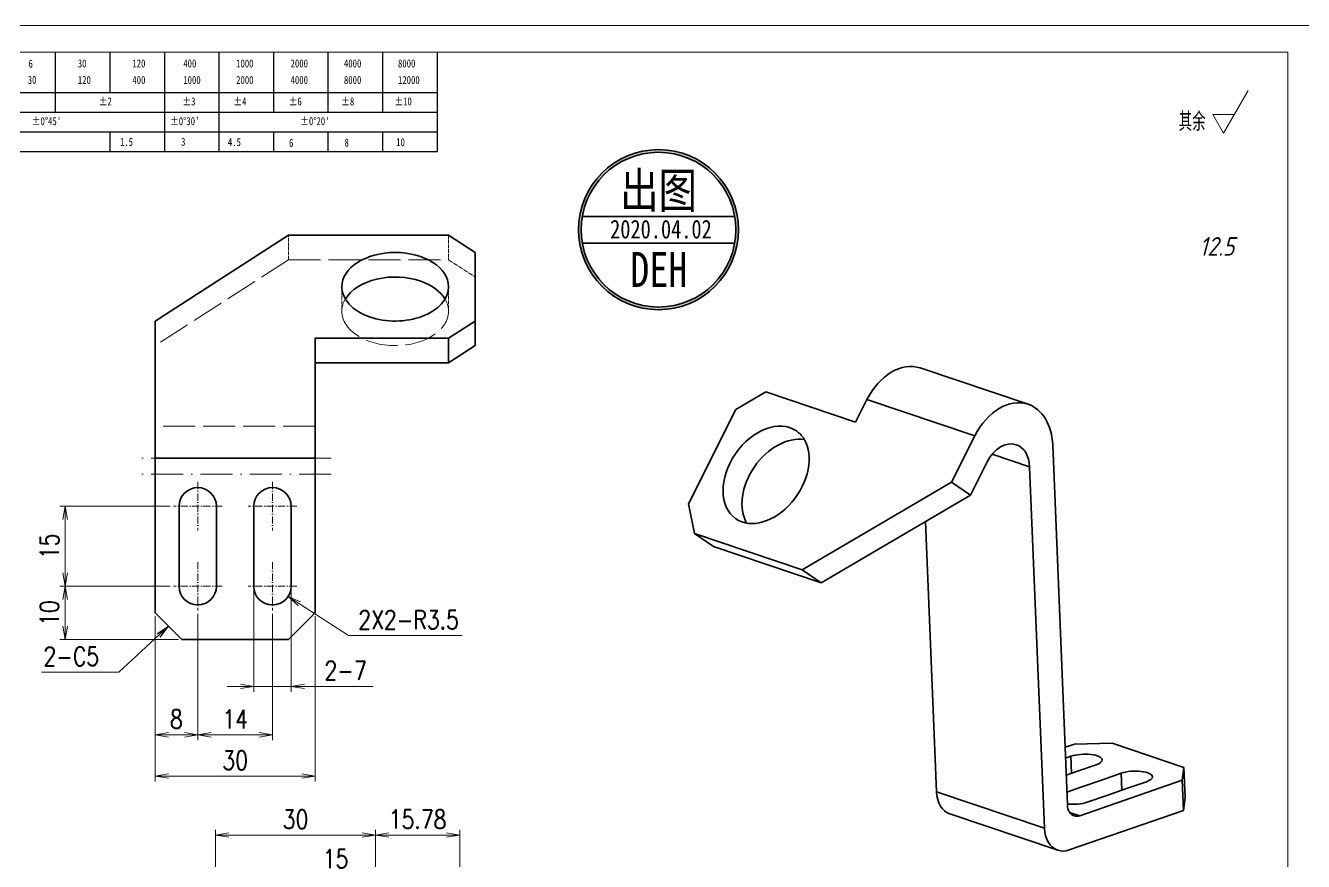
# Model space of a CAD drawing. Header units: millimetres. Extents: x 1333 to 190452, y -42879 to -5704.
# Drawn here: x 175441 to 175680.6, y -22695.8 to -22539.1 of the extents above; entities that cross this region are included whole.
import ezdxf
from ezdxf.enums import TextEntityAlignment as Align

# ---------------------------------------------------------------- set-up
doc = ezdxf.new("R2010")
doc.units = ezdxf.units.MM
doc.header["$LTSCALE"] = 0.5
for name, pattern in [('AM_ISO02W050x2', [3.75, 3, -0.75]), ('AM_ISO08W050x2', [9, 6, -0.75, 1.5, -0.75]), ('DASHDOT', [18.5, 12, -3, 0.5, -3]), ('DASHED', [15, 12, -3]), ('DOT2', [0.125, 0, -0.125])]:
    doc.linetypes.add(name, pattern=pattern)
for name, color, linetype, lineweight in [('中心线', 2, 'AM_ISO08W050x2', 18), ('印章专用-出图', 1, 'Continuous', 80), ('图框', 7, 'Continuous', 18), ('标注线', 3, 'Continuous', 18), ('粗实线', 7, 'Continuous', 35), ('虚线', 1, 'AM_ISO02W050x2', 18)]:
    doc.layers.add(name, color=color, linetype=linetype, lineweight=lineweight)
doc.layers.add('图\\M+19E79\\M+195B6\\M+18E9A', color=7, linetype='Continuous')
doc.layers.add('打印-禁用', color=7, linetype='Continuous', lineweight=15, plot=False)
doc.styles.add('DIM', font='romans.shx', dxfattribs={"width": 0.8, "bigfont": 'bigfont.shx'})
doc.styles.add('国标', font='simfang.ttf', dxfattribs={"width": 0.8})
doc.styles.add('机械长仿宋', font='gbenor.shx', dxfattribs={"height": 1, "bigfont": 'gbcbig.shx'})
doc.dimstyles.new('DEH 1-1', dxfattribs={"dimtxt": 3.5, "dimasz": 2.5, "dimexe": 1, "dimexo": 0.625, "dimgap": 1.2, "dimtad": 1, "dimtoh": 1, "dimdsep": 46, "dimtxsty": 'DIM', "dimblk": 'OPEN', "dimcen": 0, "dimclrd": 8, "dimclre": 8, "dimclrt": 2, "dimazin": 2, "dimtfac": 0.5, "dimtmove": 0, "dimatfit": 3, "dimldrblk": 'OPEN', "dimfxl": 0, "dimtolj": 2, "dimlwd": 18, "dimlwe": 18, "dimarcsym": 0})
doc.dimstyles.new('DEH 1-1$0', dxfattribs={"dimtxt": 3.5, "dimasz": 2.5, "dimexe": 1, "dimexo": 0.625, "dimgap": 1.2, "dimtad": 1, "dimzin": 9, "dimdsep": 46, "dimtxsty": 'DIM', "dimblk": 'OPEN', "dimcen": 0, "dimclrd": 8, "dimclre": 8, "dimclrt": 2, "dimazin": 2, "dimtfac": 0.5, "dimtmove": 0, "dimatfit": 3, "dimldrblk": 'OPEN', "dimfxl": 0, "dimtolj": 2, "dimlwd": 18, "dimlwe": 18, "dimarcsym": 0})
doc.dimstyles.new('DEH 1-1$4', dxfattribs={"dimtxt": 3.5, "dimasz": 2.5, "dimexe": 1, "dimexo": 0.625, "dimgap": 1.2, "dimtad": 1, "dimtoh": 1, "dimdsep": 46, "dimtxsty": 'DIM', "dimblk": 'OPEN', "dimcen": 0, "dimclrd": 8, "dimclre": 8, "dimclrt": 2, "dimazin": 2, "dimtfac": 0.5, "dimtofl": 0, "dimtmove": 0, "dimatfit": 3, "dimldrblk": 'OPEN', "dimfxl": 0, "dimtolj": 2, "dimlwd": 18, "dimlwe": 18, "dimarcsym": 0})

# ---------------------------------------------------------------- blocks, each defined once
blk = doc.blocks.new('GZDEH零件A3图框V01版')
at = {"layer": '图\\M+19E79\\M+195B6\\M+18E9A', "color": 9}
for p, q in [((3041.53, -1561.98), (3041.53, -1554.46)), ((3051.75, -1561.98), (3051.75, -1554.46)), ((3061.98, -1561.98), (3061.98, -1554.46)), ((3072.2, -1561.98), (3072.2, -1554.46)), ((3082.42, -1561.98), (3082.42, -1554.46)), ((3092.64, -1561.98), (3092.64, -1554.46)), ((3102.86, -1561.98), (3102.86, -1554.46)), ((3113.09, -1573.08), (3113.09, -1554.46)), ((2996.09, -1561.98), (3113.09, -1561.98)), ((3041.53, -1565.68), (3041.53, -1561.98)), ((3061.98, -1573.08), (3061.98, -1561.98)), ((3072.2, -1573.08), (3072.2, -1561.98)), ((3082.42, -1565.68), (3082.42, -1561.98)), ((3092.64, -1565.68), (3092.64, -1561.98)), ((3102.86, -1565.68), (3102.86, -1561.98)), ((2996.09, -1565.68), (3113.09, -1565.68)), ((2996.09, -1569.38), (3113.09, -1569.38)), ((3051.75, -1573.08), (3051.75, -1569.38)), ((3082.42, -1573.08), (3082.42, -1569.48)), ((3092.64, -1573.08), (3092.64, -1569.38)), ((3102.86, -1573.08), (3102.86, -1569.38)), ((2990.09, -1573.08), (3113.09, -1573.08))]:
    blk.add_line(p, q, dxfattribs=at)
at = {"layer": '图框', "linetype": 'Continuous'}
for p, q in [((3272.49, -1554.46), (2882.49, -1554.46)), ((3272.49, -1832.96), (3272.49, -1554.46))]:
    blk.add_line(p, q, dxfattribs=at)
at = {"layer": '打印-禁用', "linetype": 'Continuous'}
blk.add_line((3277.49, -1549.46), (2857.49, -1549.46), dxfattribs=at)
at = {"layer": '图\\M+19E79\\M+195B6\\M+18E9A', "color": 9, "style": '国标', "width": 0.8}
for s, p in [('6', (3036.45, -1557.34)), ('30', (3045.69, -1557.31)), ('120', (3055.91, -1557.31)), ('400', (3065.46, -1557.31)), ('1000', (3075.36, -1557.31)), ('2000', (3085.57, -1557.31)), ('4000', (3095.57, -1557.31)), ('8000', (3105.7, -1557.31)), ('30', (3036.31, -1560.39)), ('120', (3045.69, -1560.41)), ('400', (3055.91, -1560.41)), ('1000', (3065.46, -1560.41)), ('2000', (3075.36, -1560.41)), ('4000', (3085.57, -1560.41)), ('8000', (3095.57, -1560.41)), ('12000', (3105.7, -1560.41)), ('±2', (3049.61, -1564.42)), ('±3', (3065.3, -1564.42)), ('±4', (3074.85, -1564.42)), ('±6', (3085.22, -1564.42)), ('±8', (3095.06, -1564.42)), ('±10', (3105.02, -1564.42)), ("±0%%D45'", (3037.06, -1568.12)), ("±0%%D30'", (3062.98, -1568.12)), ("±0%%D20'", (3087.38, -1568.12)), ('1.5', (3053.59, -1572.01)), ('3', (3065.05, -1571.98)), ('4.5', (3073.82, -1572.05)), ('6', (3085.28, -1572.19)), ('8', (3095.68, -1572.15)), ('10', (3105.36, -1572.06))]:
    blk.add_text(s, height=1.5, dxfattribs=at).set_placement(p)
blk = doc.blocks.new('DEH A3')
at = {"layer": '图框'}
blk.add_blockref('GZDEH零件A3图框V01版', (-2857.49, 1846.46), dxfattribs=at)
blk = doc.blocks.new('FINISHER_TR')
at = {"layer": '标注线'}
for p, q in [((0, 0), (4.62, 8)), ((-2.02, 3.5), (0, 0)), ((2.02, 3.5), (-2.02, 3.5))]:
    blk.add_line(p, q, dxfattribs=at)
at = {"layer": '标注线', "color": 2, "style": '机械长仿宋', "oblique": 15}
blk.add_attdef('0.0', text='', height=3.5, dxfattribs=at).set_placement((2.03, -24.04), align=Align.BOTTOM_RIGHT)
blk = doc.blocks.new('其余12.5')
at = {"layer": '标注线'}
blk.add_blockref('FINISHER_TR', (0, 0), dxfattribs=at).add_auto_attribs({'0.0': '12.5'})
at = {"layer": '标注线', "color": 7, "linetype": 'DOT2', "style": '机械长仿宋'}
blk.add_text('其余', height=3.5, dxfattribs=at).set_placement((-8.38, 0.4))
blk = doc.blocks.new('_Open')
at = {"color": 0, "linetype": 'ByBlock', "lineweight": -2}
for p, q in [((-1, 0.167), (0, 0)), ((-1, -0.167), (0, 0)), ((0, 0), (-1, 0))]:
    blk.add_line(p, q, dxfattribs=at)
blk = doc.blocks.new('*D25')
at = {"layer": 'Defpoints', "color": 0, "transparency": 16777216}
for p in [(175465.32, -22649.22), (175495.32, -22649.22), (175495.32, -22679.79)]:
    blk.add_point(p, dxfattribs=at)
at = {"layer": '标注线', "color": 8, "lineweight": 18, "transparency": 16777216}
for p, q in [((175465.32, -22649.84), (175465.32, -22680.79)), ((175495.32, -22649.85), (175495.32, -22680.79)), ((175467.82, -22679.79), (175492.82, -22679.79))]:
    blk.add_line(p, q, dxfattribs=at)
at = {"layer": '标注线', "color": 8, "lineweight": 18, "transparency": 16777216, "xscale": 2.5, "yscale": 2.5, "zscale": 2.5, "rotation": 180}
blk.add_blockref('_Open', (175465.32, -22679.79), dxfattribs=at)
at = {"layer": '标注线', "color": 8, "lineweight": 18, "transparency": 16777216, "xscale": 2.5, "yscale": 2.5, "zscale": 2.5}
blk.add_blockref('_Open', (175495.32, -22679.79), dxfattribs=at)
at = {"layer": '标注线', "color": 2, "transparency": 16777216, "insert": (175480.32, -22676.84), "char_height": 3.5, "attachment_point": 5, "style": 'DIM'}
blk.add_mtext('\\A2;30', dxfattribs=at)
blk = doc.blocks.new('*D26')
at = {"layer": 'Defpoints', "color": 0, "transparency": 16777216}
for p in [(175465.32, -22649.22), (175473.32, -22648.77), (175465.32, -22672.05)]:
    blk.add_point(p, dxfattribs=at)
at = {"layer": '标注线', "color": 8, "lineweight": 18, "transparency": 16777216}
for p, q in [((175473.32, -22649.4), (175473.32, -22673.05)), ((175465.32, -22649.84), (175465.32, -22673.05)), ((175470.82, -22672.05), (175467.82, -22672.05))]:
    blk.add_line(p, q, dxfattribs=at)
at = {"layer": '标注线', "color": 8, "lineweight": 18, "transparency": 16777216, "xscale": 2.5, "yscale": 2.5, "zscale": 2.5, "rotation": 180}
blk.add_blockref('_Open', (175465.32, -22672.05), dxfattribs=at)
at = {"layer": '标注线', "color": 8, "lineweight": 18, "transparency": 16777216, "xscale": 2.5, "yscale": 2.5, "zscale": 2.5}
blk.add_blockref('_Open', (175473.32, -22672.05), dxfattribs=at)
at = {"layer": '标注线', "color": 2, "transparency": 16777216, "insert": (175469.32, -22669.1), "char_height": 3.5, "attachment_point": 5, "style": 'DIM'}
blk.add_mtext('\\A2;8', dxfattribs=at)
blk = doc.blocks.new('*D27')
at = {"layer": 'Defpoints', "color": 0, "transparency": 16777216}
for p in [(175473.32, -22648.77), (175487.32, -22648.77), (175487.32, -22672.05)]:
    blk.add_point(p, dxfattribs=at)
at = {"layer": '标注线', "color": 8, "lineweight": 18, "transparency": 16777216}
for p, q in [((175473.32, -22649.4), (175473.32, -22673.05)), ((175487.32, -22649.4), (175487.32, -22673.05)), ((175475.82, -22672.05), (175484.82, -22672.05))]:
    blk.add_line(p, q, dxfattribs=at)
at = {"layer": '标注线', "color": 8, "lineweight": 18, "transparency": 16777216, "xscale": 2.5, "yscale": 2.5, "zscale": 2.5, "rotation": 180}
blk.add_blockref('_Open', (175473.32, -22672.05), dxfattribs=at)
at = {"layer": '标注线', "color": 8, "lineweight": 18, "transparency": 16777216, "xscale": 2.5, "yscale": 2.5, "zscale": 2.5}
blk.add_blockref('_Open', (175487.32, -22672.05), dxfattribs=at)
at = {"layer": '标注线', "color": 2, "transparency": 16777216, "insert": (175480.32, -22669.1), "char_height": 3.5, "attachment_point": 5, "style": 'DIM'}
blk.add_mtext('\\A2;14', dxfattribs=at)
blk = doc.blocks.new('*D28')
at = {"layer": 'Defpoints', "color": 0, "transparency": 16777216}
for p in [(175448.46, -22644.22), (175468.77, -22644.22), (175470.32, -22654.22)]:
    blk.add_point(p, dxfattribs=at)
at = {"layer": '标注线', "color": 8, "lineweight": 18, "transparency": 16777216}
for p, q in [((175468.15, -22644.22), (175447.46, -22644.22)), ((175448.46, -22651.72), (175448.46, -22646.72)), ((175469.7, -22654.22), (175447.46, -22654.22))]:
    blk.add_line(p, q, dxfattribs=at)
at = {"layer": '标注线', "color": 8, "lineweight": 18, "transparency": 16777216, "xscale": 2.5, "yscale": 2.5, "zscale": 2.5}
for p, rotation in [((175448.46, -22644.22), 90), ((175448.46, -22654.22), 270)]:
    blk.add_blockref('_Open', p, dxfattribs=dict(at, rotation=rotation))
at = {"layer": '标注线', "color": 2, "transparency": 16777216, "insert": (175445.51, -22649.22), "char_height": 3.5, "attachment_point": 5, "rotation": 90, "style": 'DIM'}
blk.add_mtext('\\A2;10', dxfattribs=at)
blk = doc.blocks.new('*D29')
at = {"layer": 'Defpoints', "color": 0, "transparency": 16777216}
for p in [(175448.46, -22629.22), (175468.77, -22629.22), (175468.77, -22644.22)]:
    blk.add_point(p, dxfattribs=at)
at = {"layer": '标注线', "color": 8, "lineweight": 18, "transparency": 16777216}
for p, q in [((175468.15, -22629.22), (175447.46, -22629.22)), ((175448.46, -22641.72), (175448.46, -22631.72)), ((175468.15, -22644.22), (175447.46, -22644.22))]:
    blk.add_line(p, q, dxfattribs=at)
at = {"layer": '标注线', "color": 8, "lineweight": 18, "transparency": 16777216, "xscale": 2.5, "yscale": 2.5, "zscale": 2.5}
for p, rotation in [((175448.46, -22629.22), 90), ((175448.46, -22644.22), 270)]:
    blk.add_blockref('_Open', p, dxfattribs=dict(at, rotation=rotation))
at = {"layer": '标注线', "color": 2, "transparency": 16777216, "insert": (175445.51, -22636.72), "char_height": 3.5, "attachment_point": 5, "rotation": 90, "style": 'DIM'}
blk.add_mtext('\\A2;15', dxfattribs=at)
blk = doc.blocks.new('*D30')
at = {"layer": 'Defpoints', "color": 0, "transparency": 16777216}
for p in [(175483.82, -22644.22), (175490.82, -22644.22), (175490.82, -22662.98)]:
    blk.add_point(p, dxfattribs=at)
at = {"layer": '标注线', "color": 8, "lineweight": 18, "transparency": 16777216}
for p, q in [((175483.82, -22644.85), (175483.82, -22663.98)), ((175490.82, -22644.85), (175490.82, -22663.98)), ((175481.32, -22662.98), (175478.82, -22662.98)), ((175483.82, -22662.98), (175490.82, -22662.98)), ((175493.32, -22662.98), (175506.22, -22662.98))]:
    blk.add_line(p, q, dxfattribs=at)
at = {"layer": '标注线', "color": 8, "lineweight": 18, "transparency": 16777216, "xscale": 2.5, "yscale": 2.5, "zscale": 2.5}
blk.add_blockref('_Open', (175483.82, -22662.98), dxfattribs=at)
at = {"layer": '标注线', "color": 8, "lineweight": 18, "transparency": 16777216, "xscale": 2.5, "yscale": 2.5, "zscale": 2.5, "rotation": 180}
blk.add_blockref('_Open', (175490.82, -22662.98), dxfattribs=at)
at = {"layer": '标注线', "color": 2, "transparency": 16777216, "insert": (175501.02, -22660.03), "char_height": 3.5, "attachment_point": 5, "style": 'DIM'}
blk.add_mtext('\\A2;{\\Fromans,bigfont|c134;2-}7', dxfattribs=at)
blk = doc.blocks.new('*D31')
at = {"layer": 'Defpoints', "color": 0, "transparency": 16777216}
for p in [(175487.32, -22644.22), (175490.26, -22646.12)]:
    blk.add_point(p, dxfattribs=at)
at = {"layer": '标注线', "color": 8, "lineweight": 18, "transparency": 16777216}
for p, q in [((175501.57, -22653.44), (175492.36, -22647.48)), ((175522.9, -22653.44), (175501.57, -22653.44))]:
    blk.add_line(p, q, dxfattribs=at)
at = {"layer": '标注线', "color": 8, "lineweight": 18, "transparency": 16777216, "xscale": 2.5, "yscale": 2.5, "zscale": 2.5, "rotation": 147.1099633546996}
blk.add_blockref('_Open', (175490.26, -22646.12), dxfattribs=at)
at = {"layer": '标注线', "color": 2, "transparency": 16777216, "insert": (175512.84, -22650.49), "char_height": 3.5, "attachment_point": 5, "style": 'DIM'}
blk.add_mtext('\\A2;{\\Fromans,bigfont|c134;2X2-}R3.5', dxfattribs=at)
blk = doc.blocks.new('*D33')
at = {"layer": 'Defpoints', "color": 0, "transparency": 16777216}
for p in [(175506.64, -22690.84), (175476.64, -22712.27), (175506.64, -22712.27)]:
    blk.add_point(p, dxfattribs=at)
at = {"layer": '标注线', "color": 8, "lineweight": 18, "transparency": 16777216}
for p, q in [((175476.64, -22711.65), (175476.64, -22689.84)), ((175506.64, -22711.65), (175506.64, -22689.84)), ((175479.14, -22690.84), (175504.14, -22690.84))]:
    blk.add_line(p, q, dxfattribs=at)
at = {"layer": '标注线', "color": 8, "lineweight": 18, "transparency": 16777216, "xscale": 2.5, "yscale": 2.5, "zscale": 2.5, "rotation": 180}
blk.add_blockref('_Open', (175476.64, -22690.84), dxfattribs=at)
at = {"layer": '标注线', "color": 8, "lineweight": 18, "transparency": 16777216, "xscale": 2.5, "yscale": 2.5, "zscale": 2.5}
blk.add_blockref('_Open', (175506.64, -22690.84), dxfattribs=at)
at = {"layer": '标注线', "color": 2, "transparency": 16777216, "insert": (175491.64, -22687.89), "char_height": 3.5, "attachment_point": 5, "style": 'DIM'}
blk.add_mtext('\\A2;30', dxfattribs=at)
blk = doc.blocks.new('*D34')
at = {"layer": 'Defpoints', "color": 0, "transparency": 16777216}
for p in [(175522.42, -22690.84), (175506.64, -22712.27), (175522.42, -22737.27)]:
    blk.add_point(p, dxfattribs=at)
at = {"layer": '标注线', "color": 8, "lineweight": 18, "transparency": 16777216}
for p, q in [((175506.64, -22711.65), (175506.64, -22689.84)), ((175522.42, -22736.65), (175522.42, -22689.84)), ((175509.14, -22690.84), (175519.92, -22690.84))]:
    blk.add_line(p, q, dxfattribs=at)
at = {"layer": '标注线', "color": 8, "lineweight": 18, "transparency": 16777216, "xscale": 2.5, "yscale": 2.5, "zscale": 2.5, "rotation": 180}
blk.add_blockref('_Open', (175506.64, -22690.84), dxfattribs=at)
at = {"layer": '标注线', "color": 8, "lineweight": 18, "transparency": 16777216, "xscale": 2.5, "yscale": 2.5, "zscale": 2.5}
blk.add_blockref('_Open', (175522.42, -22690.84), dxfattribs=at)
at = {"layer": '标注线', "color": 2, "transparency": 16777216, "insert": (175514.53, -22687.89), "char_height": 3.5, "attachment_point": 5, "style": 'DIM'}
blk.add_mtext('\\A2;15.78', dxfattribs=at)
blk = doc.blocks.new('*D36')
at = {"layer": 'Defpoints', "color": 0, "transparency": 16777216}
for p in [(175506.64, -22698.23), (175491.64, -22708.83), (175506.64, -22712.27)]:
    blk.add_point(p, dxfattribs=at)
at = {"layer": '标注线', "color": 8, "lineweight": 18, "transparency": 16777216}
for p, q in [((175491.64, -22708.21), (175491.64, -22697.23)), ((175506.64, -22711.65), (175506.64, -22697.23)), ((175494.14, -22698.23), (175504.14, -22698.23))]:
    blk.add_line(p, q, dxfattribs=at)
at = {"layer": '标注线', "color": 8, "lineweight": 18, "transparency": 16777216, "xscale": 2.5, "yscale": 2.5, "zscale": 2.5, "rotation": 180}
blk.add_blockref('_Open', (175491.64, -22698.23), dxfattribs=at)
at = {"layer": '标注线', "color": 8, "lineweight": 18, "transparency": 16777216, "xscale": 2.5, "yscale": 2.5, "zscale": 2.5}
blk.add_blockref('_Open', (175506.64, -22698.23), dxfattribs=at)
at = {"layer": '标注线', "color": 2, "transparency": 16777216, "insert": (175499.14, -22695.28), "char_height": 3.5, "attachment_point": 5, "style": 'DIM'}
blk.add_mtext('\\A2;15', dxfattribs=at)
blk = doc.blocks.new('出图章')
at = {"layer": '印章专用-出图'}
h = blk.add_hatch(color=256, dxfattribs=at)
h.paths.add_polyline_path([(-15, 0, 1), (15, 0, 1)])
h.paths.add_polyline_path([(14.5, 0, -1), (-14.5, 0, -1)], flags=16)
h.paths.add_polyline_path([(-7.31, -12.35), (7.41, -12.35), (7.41, -2.73), (-7.31, -2.73)], flags=8)
at = {"layer": '印章专用-出图', "lineweight": 35}
for p, q in [((-14.28, 2.5), (14.28, 2.5)), ((-14.28, -2.5), (14.28, -2.5))]:
    blk.add_line(p, q, dxfattribs=at)
for radius in [15, 14.5]:
    blk.add_circle((0, 0), radius, dxfattribs=at)
at = {"layer": '印章专用-出图', "color": 4, "style": '国标', "width": 0.8}
blk.add_text('DEH', height=6.562, dxfattribs=at).set_placement((0.05, -10.74), align=Align.CENTER)
at = {"layer": '印章专用-出图', "color": 3, "style": '国标', "width": 0.8}
blk.add_attdef('出图', text='', height=6.6, dxfattribs=at).set_placement((0, 7.35), align=Align.MIDDLE_CENTER)
at = {"layer": '印章专用-出图', "color": 2, "style": '国标', "width": 0.8}
blk.add_attdef('XXXX.XX.XX', text='', height=3.5, dxfattribs=at).set_placement((0.45, 0.1), align=Align.MIDDLE_CENTER)
blk = doc.blocks.new('YZ-CT')
at = {"layer": '印章专用-出图'}
blk.add_blockref('出图章', (0.63, 0), dxfattribs=at).add_auto_attribs({'出图': '出图', 'XXXX.XX.XX': '2020.04.02'})

msp = doc.modelspace()

# ---------------------------------------------------------------- linework, layer by layer
at = {"layer": '中心线', "linetype": 'DASHDOT'}
for p, q in [((175498.322, -22620.221), (175462.321, -22620.22)), ((175498.322, -22623.221), (175462.321, -22623.22))]:
    msp.add_line(p, q, dxfattribs=at)
at = {"layer": '中心线', "linetype": 'DASHDOT', "ltscale": 0.227499}
for p, q in [((175473.321, -22624.67), (175473.321, -22633.77)), ((175473.321, -22639.67), (175473.321, -22648.77))]:
    msp.add_line(p, q, dxfattribs=at)
at = {"layer": '中心线', "linetype": 'DASHDOT', "ltscale": 0.227502}
for p, q in [((175487.321, -22624.671), (175487.321, -22633.771)), ((175487.321, -22639.671), (175487.321, -22648.771))]:
    msp.add_line(p, q, dxfattribs=at)
at = {"layer": '中心线', "linetype": 'DASHDOT', "ltscale": 0.2275}
for p, q in [((175477.871, -22629.22), (175468.771, -22629.22)), ((175491.871, -22629.221), (175482.771, -22629.221)), ((175477.871, -22644.22), (175468.771, -22644.22)), ((175491.871, -22644.221), (175482.771, -22644.221))]:
    msp.add_line(p, q, dxfattribs=at)
at = {"layer": '粗实线'}
for p, q in [((175465.322, -22594.508), (175490.323, -22578.44)), ((175490.323, -22578.44), (175520.323, -22578.44)), ((175520.322, -22597.724), (175495.322, -22597.723)), ((175520.322, -22602.32), (175495.322, -22602.32)), ((175608.748, -22603.305), (175628.954, -22610.102)), ((175598.75, -22609.239), (175618.955, -22616.036)), ((175636.32, -22685.178), (175633.566, -22617.717)), ((175495.322, -22620.221), (175465.322, -22620.22)), ((175465.321, -22649.22), (175465.322, -22623.22)), ((175495.321, -22649.221), (175495.322, -22623.221)), ((175629.243, -22621.832), (175632.006, -22689.531)), ((175614.603, -22624.682), (175586.637, -22641.124)), ((175590.178, -22643.575), (175618.144, -22627.132)), ((175609.733, -22632.077), (175611.801, -22682.734)), ((175586.637, -22641.124), (175566.432, -22634.327)), ((175590.178, -22643.575), (175569.973, -22636.777)), ((175470.321, -22654.22), (175490.321, -22654.221)), ((175657.843, -22680.586), (175638.65, -22687.231)), ((175611.801, -22682.734), (175632.006, -22689.531)), ((175614.317, -22686.887), (175634.522, -22693.685)), ((175636.666, -22693.637), (175658.073, -22686.225))]:
    msp.add_line(p, q, dxfattribs=at)
at = {"layer": '粗实线', "ltscale": 0.148596}
for p, q in [((175520.323, -22578.44), (175525.323, -22581.655)), ((175525.322, -22594.51), (175520.322, -22597.724)), ((175525.322, -22599.107), (175520.322, -22602.32))]:
    msp.add_line(p, q, dxfattribs=at)
at = {"layer": '粗实线', "ltscale": 0.321394}
msp.add_line((175525.323, -22581.655), (175525.322, -22594.51), dxfattribs=at)
at = {"layer": '粗实线', "ltscale": 0.157125}
msp.add_line((175465.322, -22600.793), (175465.322, -22594.508), dxfattribs=at)
at = {"layer": '粗实线', "ltscale": 0.114907}
for p, q in [((175525.322, -22599.107), (175525.322, -22594.51)), ((175520.322, -22602.32), (175520.322, -22597.724))]:
    msp.add_line(p, q, dxfattribs=at)
at = {"layer": '粗实线', "ltscale": 0.076777}
msp.add_line((175495.322, -22600.794), (175495.322, -22597.723), dxfattribs=at)
at = {"layer": '粗实线', "ltscale": 0.485662}
for p, q in [((175465.322, -22600.793), (175465.322, -22620.22)), ((175495.322, -22620.221), (175495.322, -22600.794))]:
    msp.add_line(p, q, dxfattribs=at)
at = {"layer": '粗实线', "ltscale": 0.162204}
msp.add_line((175574.192, -22611.088), (175579.785, -22607.799), dxfattribs=at)
at = {"layer": '粗实线', "ltscale": 0.444126}
msp.add_line((175579.785, -22607.799), (175596.623, -22613.464), dxfattribs=at)
at = {"layer": '粗实线', "ltscale": 0.494982}
msp.add_line((175565.29, -22628.773), (175574.192, -22611.088), dxfattribs=at)
at = {"layer": '粗实线', "ltscale": 0.118245}
msp.add_line((175598.75, -22609.239), (175596.623, -22613.464), dxfattribs=at)
at = {"layer": '粗实线', "ltscale": 0.241991}
msp.add_line((175618.955, -22616.036), (175614.603, -22624.682), dxfattribs=at)
at = {"layer": '粗实线', "ltscale": 0.075}
for p, q in [((175465.322, -22620.22), (175465.322, -22623.22)), ((175495.322, -22623.221), (175495.322, -22620.221))]:
    msp.add_line(p, q, dxfattribs=at)
at = {"layer": '粗实线', "ltscale": 0.185448}
msp.add_line((175622.212, -22619.467), (175629.243, -22621.832), dxfattribs=at)
at = {"layer": '粗实线', "ltscale": 0.173993}
msp.add_line((175618.144, -22627.132), (175621.273, -22620.916), dxfattribs=at)
at = {"layer": '粗实线', "ltscale": 0.107647}
for p, q in [((175618.144, -22627.132), (175614.603, -22624.682)), ((175566.432, -22634.327), (175569.973, -22636.777)), ((175590.178, -22643.575), (175586.637, -22641.124))]:
    msp.add_line(p, q, dxfattribs=at)
at = {"layer": '粗实线', "ltscale": 0.123833}
msp.add_line((175469.821, -22634.173), (175469.821, -22629.22), dxfattribs=at)
at = {"layer": '粗实线', "ltscale": 0.124997}
for p, q in [((175476.821, -22629.22), (175476.821, -22634.22)), ((175469.821, -22639.22), (175469.821, -22634.22))]:
    msp.add_line(p, q, dxfattribs=at)
at = {"layer": '粗实线', "ltscale": 0.25}
for p, q in [((175483.821, -22639.221), (175483.821, -22629.221)), ((175490.821, -22629.221), (175490.821, -22639.221))]:
    msp.add_line(p, q, dxfattribs=at)
at = {"layer": '粗实线', "ltscale": 0.141759}
msp.add_line((175566.432, -22634.327), (175565.29, -22628.773), dxfattribs=at)
at = {"layer": '粗实线', "ltscale": 0.125003}
for p, q in [((175476.821, -22634.22), (175476.821, -22639.22)), ((175469.821, -22644.22), (175469.821, -22639.22)), ((175483.821, -22644.221), (175483.821, -22639.221))]:
    msp.add_line(p, q, dxfattribs=at)
at = {"layer": '粗实线', "ltscale": 0.000822648}
msp.add_line((175476.821, -22639.22), (175476.821, -22639.253), dxfattribs=at)
at = {"layer": '粗实线', "ltscale": 0.124175}
for p, q in [((175476.821, -22639.253), (175476.821, -22644.22)), ((175490.821, -22639.254), (175490.821, -22644.221))]:
    msp.add_line(p, q, dxfattribs=at)
at = {"layer": '粗实线', "ltscale": 0.176777}
for p, q in [((175470.321, -22654.22), (175465.321, -22649.22)), ((175490.321, -22654.221), (175495.321, -22649.221))]:
    msp.add_line(p, q, dxfattribs=at)
at = {"layer": '粗实线', "ltscale": 0.046484}
msp.add_line((175637.637, -22673.789), (175635.88, -22674.397), dxfattribs=at)
at = {"layer": '粗实线', "ltscale": 0.176499}
msp.add_line((175644.696, -22673.644), (175637.637, -22673.789), dxfattribs=at)
at = {"layer": '粗实线', "ltscale": 0.355301}
msp.add_line((175658.166, -22678.175), (175644.696, -22673.644), dxfattribs=at)
at = {"layer": '粗实线', "ltscale": 0.026816}
msp.add_line((175635.964, -22676.437), (175636.977, -22676.086), dxfattribs=at)
at = {"layer": '粗实线', "ltscale": 0.079404}
msp.add_line((175636.977, -22676.086), (175637.107, -22679.26), dxfattribs=at)
at = {"layer": '粗实线', "ltscale": 0.097646}
for p, q in [((175641.692, -22677.672), (175638.001, -22678.95)), ((175639.025, -22681.814), (175642.716, -22680.536)), ((175651.121, -22680.844), (175647.43, -22682.122))]:
    msp.add_line(p, q, dxfattribs=at)
at = {"layer": '粗实线', "ltscale": 0.060808}
for p, q in [((175658.166, -22678.175), (175657.843, -22680.586)), ((175658.073, -22686.225), (175658.396, -22683.814))]:
    msp.add_line(p, q, dxfattribs=at)
at = {"layer": '粗实线', "ltscale": 0.141097}
for p, q in [((175658.396, -22683.814), (175658.166, -22678.175)), ((175658.073, -22686.225), (175657.843, -22680.586))]:
    msp.add_line(p, q, dxfattribs=at)
at = {"layer": '粗实线', "ltscale": 0.050475}
msp.add_line((175638.001, -22678.95), (175636.093, -22679.611), dxfattribs=at)
at = {"layer": '粗实线', "ltscale": 0.000642614}
msp.add_line((175642.716, -22680.536), (175642.74, -22680.528), dxfattribs=at)
at = {"layer": '粗实线', "ltscale": 0.096999}
msp.add_line((175642.74, -22680.528), (175646.406, -22679.258), dxfattribs=at)
at = {"layer": '粗实线', "ltscale": 0.079403}
msp.add_line((175646.406, -22679.258), (175646.536, -22682.432), dxfattribs=at)
at = {"layer": '粗实线', "ltscale": 0.074126}
msp.add_line((175636.223, -22682.784), (175639.025, -22681.814), dxfattribs=at)
at = {"layer": '粗实线', "ltscale": 0.097642}
msp.add_line((175647.43, -22682.122), (175643.739, -22683.4), dxfattribs=at)
at = {"layer": '粗实线', "ltscale": 0.096735}
msp.add_line((175643.705, -22683.412), (175640.048, -22684.678), dxfattribs=at)
at = {"layer": '粗实线', "ltscale": 0.050406}
msp.add_line((175636.739, -22686.588), (175638.65, -22687.231), dxfattribs=at)
at = {"layer": '粗实线'}
for centre, start, end in [((175473.321, -22629.22), 359.99826, 179.99826), ((175487.321, -22629.221), 359.99826, 179.99826), ((175473.321, -22634.22), 179.23392, 180.00005), ((175487.321, -22639.221), 359.45958, 359.99826), ((175473.321, -22644.22), 180.00005, 0.00005), ((175487.321, -22644.221), 180.00005, 0.00005)]:
    msp.add_arc(centre, 3.5, start, end, dxfattribs=at)
for centre, major_axis, ratio, start_param, end_param in [((175510.323, -22588.082), (10, 0), 0.6427877, 6.2831563, 9.4247489), ((175510.322, -22592.678), (-10, 0), 0.6427877, 4.2124084, 5.9175679), ((175510.322, -22592.678), (-10, 0), 0.6427877, 3.5072101, 4.2124084), ((175510.323, -22588.082), (10, 0), 0.6427877, 3.1415636, 4.2124084), ((175510.323, -22588.082), (10, 0), 0.6427877, 4.2124084, 6.2831563), ((175605.241, -22613.731), (3.507, 10.426), 0.7035942, 0.0000139, 1.3705895), ((175625.446, -22620.528), (-3.507, -10.426), 0.7035942, 3.1416066, 4.5121821), ((175625.446, -22620.528), (-3.507, -10.426), 0.7035942, 2.0687212, 3.1416066), ((175579.844, -22623.329), (5.69, 8.223), 0.696408, 6.2831622, 9.4247548), ((175579.844, -22623.329), (5.69, 8.223), 0.696408, 5.9814203, 6.2831622), ((175579.844, -22623.329), (5.69, 8.223), 0.696408, 3.1415695, 5.9814203), ((175583.385, -22625.779), (-5.69, -8.223), 0.696408, 3.4558907, 5.9688873), ((175624.814, -22623.366), (-1.913, -5.687), 0.7035942, 3.1415626, 4.5121821), ((175624.814, -22623.366), (-1.913, -5.687), 0.7035942, 2.0687212, 3.1415626), ((175639.335, -22676.879), (3.497, 0.143), 0.3393859, 0.0001049, 2.2965961), ((175639.335, -22676.879), (3.497, 0.143), 0.3393859, 5.4381888, 6.2832902), ((175648.764, -22680.051), (3.497, 0.143), 0.3393859, 0.0001049, 2.2965961), ((175648.764, -22680.051), (3.497, 0.143), 0.3393859, 5.4381888, 6.2832902), ((175616.23, -22681.2), (1.913, 5.687), 0.7035942, 2.0687212, 3.1416152), ((175637.691, -22683.885), (3.497, 0.143), 0.3393859, 4.2939347, 5.4381577), ((175638.535, -22684.411), (-0.957, -2.843), 0.7035942, 5.2103138, 6.2832079), ((175641.382, -22682.607), (3.497, 0.143), 0.3393859, 5.4248174, 5.4381888), ((175638.535, -22684.411), (-0.957, -2.843), 0.7035942, 0.0000226, 0.4979248), ((175636.435, -22687.998), (-1.913, -5.687), 0.7035942, 5.2103138, 6.2832079), ((175636.435, -22687.998), (-1.913, -5.687), 0.7035942, 0.0000226, 0.4979248)]:
    msp.add_ellipse(centre, major_axis=major_axis, ratio=ratio, start_param=start_param, end_param=end_param, dxfattribs=at)
at = {"layer": '虚线', "linetype": 'DASHED', "ltscale": 0.114907}
for p, q in [((175490.323, -22583.036), (175490.323, -22578.44)), ((175520.323, -22578.44), (175520.323, -22583.037)), ((175500.323, -22588.081), (175500.322, -22592.678)), ((175520.323, -22588.082), (175520.322, -22592.679))]:
    msp.add_line(p, q, dxfattribs=at)
at = {"layer": '虚线', "linetype": 'DASHED'}
for p, q in [((175490.323, -22583.036), (175465.322, -22599.105)), ((175490.323, -22583.036), (175520.323, -22583.037)), ((175495.322, -22614.221), (175465.322, -22614.22))]:
    msp.add_line(p, q, dxfattribs=at)
at = {"layer": '虚线', "linetype": 'DASHED', "ltscale": 0.148596}
msp.add_line((175520.323, -22583.037), (175525.323, -22586.251), dxfattribs=at)
at = {"layer": '虚线', "linetype": 'DASHED'}
for start_param, end_param in [(5.9175679, 6.2831563), (3.1415636, 3.5072101), (6.2831563, 9.4247489)]:
    msp.add_ellipse((175510.322, -22592.678), major_axis=(-10, 0), ratio=0.6427877, start_param=start_param, end_param=end_param, dxfattribs=at)

# ---------------------------------------------------------------- block references
at = {"layer": '印章专用-出图'}
msp.add_blockref('YZ-CT', (175559.056, -22577.379), dxfattribs=at)
at = {"layer": '图框'}
msp.add_blockref('DEH A3', (175262.635, -22836.123), dxfattribs=at)
at = {"layer": '标注线'}
msp.add_blockref('其余12.5', (175665.578, -22559.28), dxfattribs=at)

# ---------------------------------------------------------------- texts
at = {"layer": '标注线', "color": 2, "insert": (175454.83, -22659.116), "char_height": 3.5, "attachment_point": 9, "style": 'DIM'}
msp.add_mtext('\\A2;{\\Fromans,bigfont|c134;2-}C{\\Fromans,bigfont|c134;5}', dxfattribs=at)

# ---------------------------------------------------------------- dimensions: what is measured, and where the dimension line sits
at = {"layer": '标注线'}
for base, p1, p2, picture, middle in [((175448.459, -22629.22), (175468.771, -22644.22), (175468.771, -22629.22), '*D29', (175445.509, -22636.72)), ((175448.459, -22644.22), (175470.321, -22654.22), (175468.771, -22644.22), '*D28', (175445.509, -22649.22))]:
    dim = msp.add_linear_dim(base=base, p1=p1, p2=p2, angle=90, dimstyle='DEH 1-1$0', dxfattribs=at)
    dim.commit()
    dim.dimension.update_dxf_attribs({"geometry": picture, "text_midpoint": middle})
dim = msp.add_linear_dim(base=(175490.821, -22662.982), p1=(175483.821, -22644.22), p2=(175490.821, -22644.221), text='{\\Fromans,bigfont|c134;2-}<>', dimstyle='DEH 1-1$0', dxfattribs=at)
dim.commit()
dim.dimension.update_dxf_attribs({"geometry": '*D30', "text_midpoint": (175501.021, -22660.032)})
dim = msp.add_radius_dim(center=(175487.321, -22644.221), mpoint=(175490.26, -22646.121), text='{\\Fromans,bigfont|c134;2X2-}<>', dimstyle='DEH 1-1$4', dxfattribs=at)
dim.commit()
dim.dimension.update_dxf_attribs({"geometry": '*D31', "text_midpoint": (175512.837, -22653.435), "dimtype": 164})
for base, p1, p2, picture, middle in [((175465.321, -22672.047), (175473.321, -22648.77), (175465.321, -22649.22), '*D26', (175469.321, -22669.097)), ((175495.321, -22679.788), (175465.321, -22649.22), (175495.321, -22649.221), '*D25', (175480.321, -22676.838)), ((175487.321, -22672.047), (175473.321, -22648.77), (175487.321, -22648.771), '*D27', (175480.321, -22669.097)), ((175506.64, -22690.842), (175476.64, -22712.271), (175506.64, -22712.271), '*D33', (175491.64, -22687.892)), ((175522.417, -22690.842), (175506.64, -22712.271), (175522.417, -22737.272), '*D34', (175514.529, -22687.892)), ((175506.64, -22698.229), (175491.64, -22708.835), (175506.64, -22712.271), '*D36', (175499.14, -22695.279))]:
    dim = msp.add_linear_dim(base=base, p1=p1, p2=p2, dimstyle='DEH 1-1$0', dxfattribs=at)
    dim.commit()
    dim.dimension.update_dxf_attribs({"geometry": picture, "text_midpoint": middle})

# ---------------------------------------------------------------- leaders
at = {"layer": '标注线', "annotation_type": 0, "has_hookline": 1, "hookline_direction": 1, "text_width": 10.8}
msp.add_leader([(175467.821, -22651.72), (175458.53, -22660.316), (175456.03, -22660.316)], dimstyle='DEH 1-1', dxfattribs=at)

doc.saveas('drawing.dxf')
